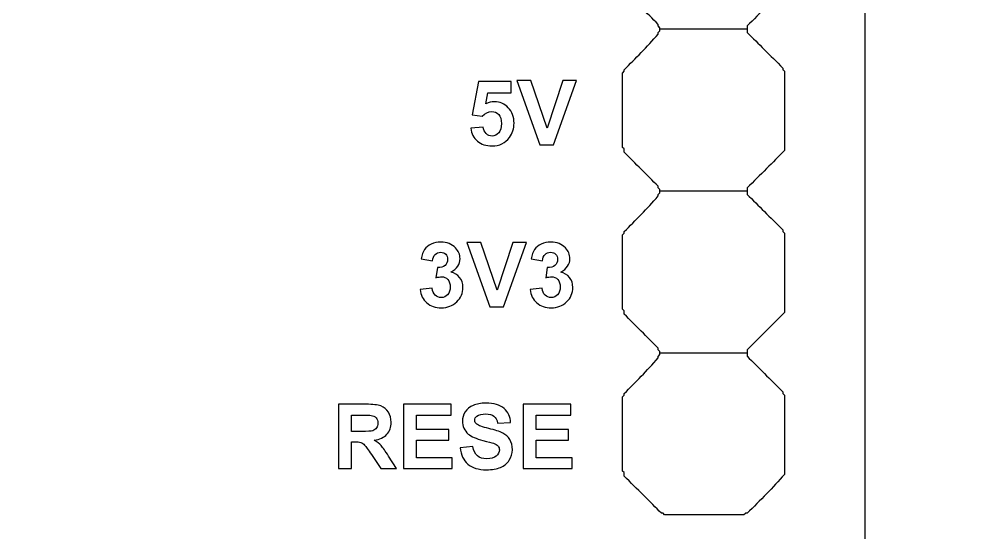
# Model space of a CAD drawing. Extents: x -1020 to 856, y -646 to 1108.
# Drawn here: x 435.61 to 450.5, y 713.21 to 721.26 of the extents above; entities that cross this region are included whole.
import ezdxf

# ---------------------------------------------------------------- set-up
doc = ezdxf.new("R2010")
doc.units = 0
doc.header["$MEASUREMENT"] = 0
doc.layers.add('LAYER_1', color=7, linetype='CONTINUOUS')

msp = doc.modelspace()

# ---------------------------------------------------------------- linework, layer by layer
at = {"layer": 'LAYER_1', "color": 250}
for points, knots in [([(581.5, 670), (581.5, 670), (581.5, 793), (581.5, 793), (581.5, 793), (581.5, 795.761), (579.261, 798), (576.5, 798), (576.5, 798), (576.5, 798), (333.5, 798), (333.5, 798), (333.5, 798), (330.739, 798), (328.5, 795.761), (328.5, 793), (328.5, 793), (328.5, 793), (328.5, 670), (328.5, 670), (328.5, 670), (328.5, 667.239), (330.739, 665), (333.5, 665), (333.5, 665), (333.5, 665), (576.5, 665), (576.5, 665), (576.5, 665), (579.261, 665), (581.5, 667.239), (581.5, 670)], [0, 0, 0, 0, 0.125, 0.125, 0.125, 0.125, 0.25, 0.25, 0.25, 0.25, 0.375, 0.375, 0.375, 0.375, 0.5, 0.5, 0.5, 0.5, 0.625, 0.625, 0.625, 0.625, 0.75, 0.75, 0.75, 0.75, 0.875, 0.875, 0.875, 0.875, 1, 1, 1, 1]), ([(445.6548, 721.0969), (445.6548, 721.0969), (445.6548, 721.0969), (445.6548, 721.1222), (445.6548, 721.1222), (445.6548, 721.1222), (445.6548, 721.1222), (445.6295, 721.1476), (445.6295, 721.1476), (445.6295, 721.1476), (445.6295, 721.1476), (445.6295, 721.1729), (445.6295, 721.1729), (445.452, 721.3504), (445.2745, 721.5279), (445.097, 721.7054), (445.097, 721.7054), (445.097, 721.7054), (445.097, 721.7308), (445.097, 721.7561), (445.097, 721.7561), (445.097, 721.7561), (445.097, 721.7561), (445.0716, 721.7815), (445.0716, 721.7815), (445.0716, 722.1619), (445.0716, 722.5422), (445.0716, 722.9479), (445.0716, 722.9479), (445.0716, 722.9479), (445.0716, 722.9479), (445.097, 722.9733), (445.097, 722.9733), (445.097, 722.9733), (445.097, 722.9733), (445.097, 722.9987), (445.097, 722.9987), (445.2745, 723.1762), (445.452, 723.3537), (445.6295, 723.5565), (445.6295, 723.5565), (445.6295, 723.5565), (445.6295, 723.5565), (445.6295, 723.5819), (445.6295, 723.5819), (445.6295, 723.5819), (445.6295, 723.5819), (445.6548, 723.6072), (445.6548, 723.6072), (445.6548, 723.6072), (445.6548, 723.6072), (445.6548, 723.6326)], [0, 0, 0, 0, 0.0769231, 0.0769231, 0.0769231, 0.0769231, 0.1538462, 0.1538462, 0.1538462, 0.1538462, 0.2307692, 0.2307692, 0.2307692, 0.2307692, 0.3076923, 0.3076923, 0.3076923, 0.3076923, 0.3846154, 0.3846154, 0.3846154, 0.3846154, 0.4615385, 0.4615385, 0.4615385, 0.4615385, 0.5384615, 0.5384615, 0.5384615, 0.5384615, 0.6153846, 0.6153846, 0.6153846, 0.6153846, 0.6923077, 0.6923077, 0.6923077, 0.6923077, 0.7692308, 0.7692308, 0.7692308, 0.7692308, 0.8461538, 0.8461538, 0.8461538, 0.8461538, 0.9230769, 0.9230769, 0.9230769, 0.9230769, 1, 1, 1, 1]), ([(447.0241, 723.6326), (447.0241, 723.6326), (447.0241, 723.6072), (447.0241, 723.5819), (447.0241, 723.5819), (447.2016, 723.4044), (447.3791, 723.2269), (447.582, 723.024), (447.582, 723.024), (447.582, 723.024), (447.582, 723.024), (447.582, 722.9987), (447.582, 722.9987), (447.582, 722.9987), (447.582, 722.9987), (447.6073, 722.9733), (447.6073, 722.9733), (447.6073, 722.5676), (447.6073, 722.1619), (447.6073, 721.7308), (447.6073, 721.7308), (447.4298, 721.5533), (447.227, 721.3504), (447.0241, 721.1476), (447.0241, 721.1476), (447.0241, 721.1476), (447.0241, 721.1222), (447.0241, 721.0969)], [0, 0, 0, 0, 0.1428571, 0.1428571, 0.1428571, 0.1428571, 0.2857143, 0.2857143, 0.2857143, 0.2857143, 0.4285714, 0.4285714, 0.4285714, 0.4285714, 0.5714286, 0.5714286, 0.5714286, 0.5714286, 0.7142857, 0.7142857, 0.7142857, 0.7142857, 0.8571429, 0.8571429, 0.8571429, 0.8571429, 1, 1, 1, 1]), ([(445.6548, 718.5611), (445.6548, 718.5611), (445.6548, 718.5611), (445.6548, 718.5865), (445.6548, 718.5865), (445.6548, 718.5865), (445.6548, 718.5865), (445.6295, 718.6118), (445.6295, 718.6118), (445.6295, 718.6118), (445.6295, 718.6118), (445.6295, 718.6372), (445.6295, 718.6372), (445.452, 718.8147), (445.2745, 718.9922), (445.097, 719.1697), (445.097, 719.1697), (445.097, 719.1697), (445.097, 719.1951), (445.097, 719.2204), (445.097, 719.2204), (445.097, 719.2204), (445.097, 719.2204), (445.0716, 719.2458), (445.0716, 719.2458), (445.0716, 719.6261), (445.0716, 720.0065), (445.0716, 720.4122), (445.0716, 720.4122), (445.0716, 720.4122), (445.0716, 720.4122), (445.097, 720.4376), (445.097, 720.4376), (445.097, 720.4376), (445.097, 720.4376), (445.097, 720.4629), (445.097, 720.4629), (445.2745, 720.6404), (445.452, 720.8179), (445.6295, 721.0208), (445.6295, 721.0208), (445.6295, 721.0208), (445.6295, 721.0208), (445.6295, 721.0461), (445.6295, 721.0461), (445.6295, 721.0461), (445.6295, 721.0461), (445.6548, 721.0715), (445.6548, 721.0715), (445.6548, 721.0715), (445.6548, 721.0715), (445.6548, 721.0969)], [0, 0, 0, 0, 0.0769231, 0.0769231, 0.0769231, 0.0769231, 0.1538462, 0.1538462, 0.1538462, 0.1538462, 0.2307692, 0.2307692, 0.2307692, 0.2307692, 0.3076923, 0.3076923, 0.3076923, 0.3076923, 0.3846154, 0.3846154, 0.3846154, 0.3846154, 0.4615385, 0.4615385, 0.4615385, 0.4615385, 0.5384615, 0.5384615, 0.5384615, 0.5384615, 0.6153846, 0.6153846, 0.6153846, 0.6153846, 0.6923077, 0.6923077, 0.6923077, 0.6923077, 0.7692308, 0.7692308, 0.7692308, 0.7692308, 0.8461538, 0.8461538, 0.8461538, 0.8461538, 0.9230769, 0.9230769, 0.9230769, 0.9230769, 1, 1, 1, 1]), ([(447.0241, 721.0969), (447.0241, 721.0969), (447.0241, 721.0715), (447.0241, 721.0461), (447.0241, 721.0461), (447.2016, 720.8686), (447.3791, 720.6911), (447.582, 720.4883), (447.582, 720.4883), (447.582, 720.4883), (447.582, 720.4883), (447.582, 720.4629), (447.582, 720.4629), (447.582, 720.4629), (447.582, 720.4629), (447.6073, 720.4376), (447.6073, 720.4376), (447.6073, 720.0319), (447.6073, 719.6261), (447.6073, 719.1951), (447.6073, 719.1951), (447.4298, 719.0176), (447.227, 718.8147), (447.0241, 718.6118), (447.0241, 718.6118), (447.0241, 718.6118), (447.0241, 718.5865), (447.0241, 718.5611)], [0, 0, 0, 0, 0.1428571, 0.1428571, 0.1428571, 0.1428571, 0.2857143, 0.2857143, 0.2857143, 0.2857143, 0.4285714, 0.4285714, 0.4285714, 0.4285714, 0.5714286, 0.5714286, 0.5714286, 0.5714286, 0.7142857, 0.7142857, 0.7142857, 0.7142857, 0.8571429, 0.8571429, 0.8571429, 0.8571429, 1, 1, 1, 1]), ([(443.7722, 719.2863), (443.7722, 719.2863), (443.4119, 720.2945), (443.4119, 720.2945), (443.4119, 720.2945), (443.4119, 720.2945), (443.6328, 720.2945), (443.6328, 720.2945), (443.6328, 720.2945), (443.6328, 720.2945), (443.8877, 719.5482), (443.8877, 719.5482), (443.8877, 719.5482), (443.8877, 719.5482), (444.1347, 720.2945), (444.1347, 720.2945), (444.1347, 720.2945), (444.1347, 720.2945), (444.3506, 720.2945), (444.3506, 720.2945), (444.3506, 720.2945), (444.3506, 720.2945), (443.9896, 719.2863), (443.9896, 719.2863), (443.9896, 719.2863), (443.9896, 719.2863), (443.7722, 719.2863), (443.7722, 719.2863)], [0, 0, 0, 0, 0.1428571, 0.1428571, 0.1428571, 0.1428571, 0.2857143, 0.2857143, 0.2857143, 0.2857143, 0.4285714, 0.4285714, 0.4285714, 0.4285714, 0.5714286, 0.5714286, 0.5714286, 0.5714286, 0.7142857, 0.7142857, 0.7142857, 0.7142857, 0.8571429, 0.8571429, 0.8571429, 0.8571429, 1, 1, 1, 1]), ([(442.6919, 719.5457), (442.6919, 719.5457), (442.8844, 719.5654), (442.8844, 719.5654), (442.8844, 719.5654), (442.8898, 719.522), (442.9062, 719.4875), (442.9332, 719.4622), (442.9332, 719.4622), (442.9602, 719.4365), (442.9914, 719.4238), (443.0266, 719.4238), (443.0266, 719.4238), (443.067, 719.4238), (443.1013, 719.4403), (443.1292, 719.4729), (443.1292, 719.4729), (443.1572, 719.5058), (443.1712, 719.5553), (443.1712, 719.6213), (443.1712, 719.6213), (443.1712, 719.683), (443.1574, 719.7295), (443.1294, 719.7605), (443.1294, 719.7605), (443.1017, 719.7914), (443.0656, 719.807), (443.0212, 719.807), (443.0212, 719.807), (442.9658, 719.807), (442.916, 719.7823), (442.8719, 719.7332), (442.8719, 719.7332), (442.8719, 719.7332), (442.7151, 719.756), (442.7151, 719.756), (442.7151, 719.756), (442.7151, 719.756), (442.8142, 720.2807), (442.8142, 720.2807), (442.8142, 720.2807), (442.8142, 720.2807), (443.3253, 720.2807), (443.3253, 720.2807), (443.3253, 720.2807), (443.3253, 720.2807), (443.3253, 720.0999), (443.3253, 720.0999), (443.3253, 720.0999), (443.3253, 720.0999), (442.9606, 720.0999), (442.9606, 720.0999), (442.9606, 720.0999), (442.9606, 720.0999), (442.9304, 719.9285), (442.9304, 719.9285), (442.9304, 719.9285), (442.9735, 719.9502), (443.0175, 719.9609), (443.0625, 719.9609), (443.0625, 719.9609), (443.1482, 719.9609), (443.221, 719.9298), (443.2804, 719.8676), (443.2804, 719.8676), (443.34, 719.8051), (443.3698, 719.7241), (443.3698, 719.6246), (443.3698, 719.6246), (443.3698, 719.5417), (443.3459, 719.4675), (443.2978, 719.4025), (443.2978, 719.4025), (443.232, 719.3136), (443.1412, 719.2692), (443.0248, 719.2692), (443.0248, 719.2692), (442.9315, 719.2692), (442.8557, 719.2941), (442.7971, 719.344), (442.7971, 719.344), (442.7383, 719.394), (442.7032, 719.4612), (442.6919, 719.5457)], [0, 0, 0, 0, 0.047619, 0.047619, 0.047619, 0.047619, 0.0952381, 0.0952381, 0.0952381, 0.0952381, 0.1428571, 0.1428571, 0.1428571, 0.1428571, 0.1904762, 0.1904762, 0.1904762, 0.1904762, 0.2380952, 0.2380952, 0.2380952, 0.2380952, 0.2857143, 0.2857143, 0.2857143, 0.2857143, 0.3333333, 0.3333333, 0.3333333, 0.3333333, 0.3809524, 0.3809524, 0.3809524, 0.3809524, 0.4285714, 0.4285714, 0.4285714, 0.4285714, 0.4761905, 0.4761905, 0.4761905, 0.4761905, 0.5238095, 0.5238095, 0.5238095, 0.5238095, 0.5714286, 0.5714286, 0.5714286, 0.5714286, 0.6190476, 0.6190476, 0.6190476, 0.6190476, 0.6666667, 0.6666667, 0.6666667, 0.6666667, 0.7142857, 0.7142857, 0.7142857, 0.7142857, 0.7619048, 0.7619048, 0.7619048, 0.7619048, 0.8095238, 0.8095238, 0.8095238, 0.8095238, 0.8571429, 0.8571429, 0.8571429, 0.8571429, 0.9047619, 0.9047619, 0.9047619, 0.9047619, 0.952381, 0.952381, 0.952381, 0.952381, 1, 1, 1, 1]), ([(445.6548, 716.0254), (445.6548, 716.0254), (445.6548, 716.0254), (445.6548, 716.0508), (445.6548, 716.0508), (445.6548, 716.0508), (445.6548, 716.0508), (445.6295, 716.0761), (445.6295, 716.0761), (445.6295, 716.0761), (445.6295, 716.0761), (445.6295, 716.1015), (445.6295, 716.1015), (445.452, 716.279), (445.2745, 716.4565), (445.097, 716.634), (445.097, 716.634), (445.097, 716.634), (445.097, 716.6593), (445.097, 716.6847), (445.097, 716.6847), (445.097, 716.6847), (445.097, 716.6847), (445.0716, 716.71), (445.0716, 716.71), (445.0716, 717.0904), (445.0716, 717.4708), (445.0716, 717.8765), (445.0716, 717.8765), (445.0716, 717.8765), (445.0716, 717.8765), (445.097, 717.9018), (445.097, 717.9018), (445.097, 717.9018), (445.097, 717.9018), (445.097, 717.9272), (445.097, 717.9272), (445.2745, 718.1047), (445.452, 718.2822), (445.6295, 718.4851), (445.6295, 718.4851), (445.6295, 718.4851), (445.6295, 718.4851), (445.6295, 718.5104), (445.6295, 718.5104), (445.6295, 718.5104), (445.6295, 718.5104), (445.6548, 718.5358), (445.6548, 718.5358), (445.6548, 718.5358), (445.6548, 718.5358), (445.6548, 718.5611)], [0, 0, 0, 0, 0.0769231, 0.0769231, 0.0769231, 0.0769231, 0.1538462, 0.1538462, 0.1538462, 0.1538462, 0.2307692, 0.2307692, 0.2307692, 0.2307692, 0.3076923, 0.3076923, 0.3076923, 0.3076923, 0.3846154, 0.3846154, 0.3846154, 0.3846154, 0.4615385, 0.4615385, 0.4615385, 0.4615385, 0.5384615, 0.5384615, 0.5384615, 0.5384615, 0.6153846, 0.6153846, 0.6153846, 0.6153846, 0.6923077, 0.6923077, 0.6923077, 0.6923077, 0.7692308, 0.7692308, 0.7692308, 0.7692308, 0.8461538, 0.8461538, 0.8461538, 0.8461538, 0.9230769, 0.9230769, 0.9230769, 0.9230769, 1, 1, 1, 1]), ([(447.0241, 718.5611), (447.0241, 718.5611), (447.0241, 718.5358), (447.0241, 718.5104), (447.0241, 718.5104), (447.2016, 718.3329), (447.3791, 718.1554), (447.582, 717.9526), (447.582, 717.9526), (447.582, 717.9526), (447.582, 717.9526), (447.582, 717.9272), (447.582, 717.9272), (447.582, 717.9272), (447.582, 717.9272), (447.6073, 717.9018), (447.6073, 717.9018), (447.6073, 717.4961), (447.6073, 717.0904), (447.6073, 716.6593), (447.6073, 716.6593), (447.4298, 716.4818), (447.227, 716.279), (447.0241, 716.0761), (447.0241, 716.0761), (447.0241, 716.0761), (447.0241, 716.0508), (447.0241, 716.0254)], [0, 0, 0, 0, 0.1428571, 0.1428571, 0.1428571, 0.1428571, 0.2857143, 0.2857143, 0.2857143, 0.2857143, 0.4285714, 0.4285714, 0.4285714, 0.4285714, 0.5714286, 0.5714286, 0.5714286, 0.5714286, 0.7142857, 0.7142857, 0.7142857, 0.7142857, 0.8571429, 0.8571429, 0.8571429, 0.8571429, 1, 1, 1, 1]), ([(441.8989, 717.0182), (441.8989, 717.0182), (442.0857, 717.0407), (442.0857, 717.0407), (442.0857, 717.0407), (442.0918, 716.9931), (442.1077, 716.9567), (442.1341, 716.9316), (442.1341, 716.9316), (442.1601, 716.9063), (442.1918, 716.8936), (442.2289, 716.8936), (442.2289, 716.8936), (442.2688, 716.8936), (442.3024, 716.9088), (442.3296, 716.9391), (442.3296, 716.9391), (442.3569, 716.9694), (442.3705, 717.01), (442.3705, 717.0614), (442.3705, 717.0614), (442.3705, 717.11), (442.3576, 717.1485), (442.3313, 717.1769), (442.3313, 717.1769), (442.3052, 717.2055), (442.2732, 717.2197), (442.2357, 717.2197), (442.2357, 717.2197), (442.211, 717.2197), (442.1815, 717.2149), (442.147, 717.2053), (442.147, 717.2053), (442.147, 717.2053), (442.1683, 717.3626), (442.1683, 717.3626), (442.1683, 717.3626), (442.2207, 717.3614), (442.2606, 717.3727), (442.2881, 717.3966), (442.2881, 717.3966), (442.3155, 717.4208), (442.3294, 717.4527), (442.3294, 717.4927), (442.3294, 717.4927), (442.3294, 717.5267), (442.3193, 717.5536), (442.2991, 717.5738), (442.2991, 717.5738), (442.2789, 717.594), (442.2519, 717.6042), (442.2186, 717.6042), (442.2186, 717.6042), (442.1855, 717.6042), (442.1573, 717.5926), (442.1341, 717.5696), (442.1341, 717.5696), (442.1106, 717.5469), (442.0963, 717.5133), (442.0913, 717.4694), (442.0913, 717.4694), (442.0913, 717.4694), (441.9131, 717.4994), (441.9131, 717.4994), (441.9131, 717.4994), (441.9256, 717.5605), (441.9442, 717.6093), (441.9693, 717.6457), (441.9693, 717.6457), (441.9942, 717.6821), (442.0291, 717.7107), (442.0737, 717.7316), (442.0737, 717.7316), (442.1186, 717.7525), (442.1686, 717.763), (442.224, 717.763), (442.224, 717.763), (442.3191, 717.763), (442.3951, 717.7328), (442.4524, 717.6722), (442.4524, 717.6722), (442.4995, 717.6227), (442.5233, 717.5668), (442.5233, 717.5043), (442.5233, 717.5043), (442.5233, 717.4159), (442.4749, 717.3452), (442.3782, 717.2926), (442.3782, 717.2926), (442.436, 717.2802), (442.482, 717.2525), (442.5167, 717.2093), (442.5167, 717.2093), (442.5512, 717.1664), (442.5686, 717.1142), (442.5686, 717.0532), (442.5686, 717.0532), (442.5686, 716.9647), (442.5362, 716.8894), (442.4717, 716.8269), (442.4717, 716.8269), (442.4071, 716.7647), (442.3265, 716.7335), (442.2303, 716.7335), (442.2303, 716.7335), (442.139, 716.7335), (442.0634, 716.7597), (442.0033, 716.8121), (442.0033, 716.8121), (441.9433, 716.8647), (441.9085, 716.9332), (441.8989, 717.0182)], [0, 0, 0, 0, 0.0357143, 0.0357143, 0.0357143, 0.0357143, 0.0714286, 0.0714286, 0.0714286, 0.0714286, 0.1071429, 0.1071429, 0.1071429, 0.1071429, 0.1428571, 0.1428571, 0.1428571, 0.1428571, 0.1785714, 0.1785714, 0.1785714, 0.1785714, 0.2142857, 0.2142857, 0.2142857, 0.2142857, 0.25, 0.25, 0.25, 0.25, 0.2857143, 0.2857143, 0.2857143, 0.2857143, 0.3214286, 0.3214286, 0.3214286, 0.3214286, 0.3571429, 0.3571429, 0.3571429, 0.3571429, 0.3928571, 0.3928571, 0.3928571, 0.3928571, 0.4285714, 0.4285714, 0.4285714, 0.4285714, 0.4642857, 0.4642857, 0.4642857, 0.4642857, 0.5, 0.5, 0.5, 0.5, 0.5357143, 0.5357143, 0.5357143, 0.5357143, 0.5714286, 0.5714286, 0.5714286, 0.5714286, 0.6071429, 0.6071429, 0.6071429, 0.6071429, 0.6428571, 0.6428571, 0.6428571, 0.6428571, 0.6785714, 0.6785714, 0.6785714, 0.6785714, 0.7142857, 0.7142857, 0.7142857, 0.7142857, 0.75, 0.75, 0.75, 0.75, 0.7857143, 0.7857143, 0.7857143, 0.7857143, 0.8214286, 0.8214286, 0.8214286, 0.8214286, 0.8571429, 0.8571429, 0.8571429, 0.8571429, 0.8928571, 0.8928571, 0.8928571, 0.8928571, 0.9285714, 0.9285714, 0.9285714, 0.9285714, 0.9642857, 0.9642857, 0.9642857, 0.9642857, 1, 1, 1, 1]), ([(442.9888, 716.7506), (442.9888, 716.7506), (442.6285, 717.7588), (442.6285, 717.7588), (442.6285, 717.7588), (442.6285, 717.7588), (442.8494, 717.7588), (442.8494, 717.7588), (442.8494, 717.7588), (442.8494, 717.7588), (443.1043, 717.0125), (443.1043, 717.0125), (443.1043, 717.0125), (443.1043, 717.0125), (443.3513, 717.7588), (443.3513, 717.7588), (443.3513, 717.7588), (443.3513, 717.7588), (443.5672, 717.7588), (443.5672, 717.7588), (443.5672, 717.7588), (443.5672, 717.7588), (443.2062, 716.7506), (443.2062, 716.7506), (443.2062, 716.7506), (443.2062, 716.7506), (442.9888, 716.7506), (442.9888, 716.7506)], [0, 0, 0, 0, 0.1428571, 0.1428571, 0.1428571, 0.1428571, 0.2857143, 0.2857143, 0.2857143, 0.2857143, 0.4285714, 0.4285714, 0.4285714, 0.4285714, 0.5714286, 0.5714286, 0.5714286, 0.5714286, 0.7142857, 0.7142857, 0.7142857, 0.7142857, 0.8571429, 0.8571429, 0.8571429, 0.8571429, 1, 1, 1, 1]), ([(443.6217, 717.0182), (443.6217, 717.0182), (443.8085, 717.0407), (443.8085, 717.0407), (443.8085, 717.0407), (443.8146, 716.9931), (443.8305, 716.9567), (443.8569, 716.9316), (443.8569, 716.9316), (443.8829, 716.9063), (443.9146, 716.8936), (443.9517, 716.8936), (443.9517, 716.8936), (443.9916, 716.8936), (444.0252, 716.9088), (444.0524, 716.9391), (444.0524, 716.9391), (444.0797, 716.9694), (444.0933, 717.01), (444.0933, 717.0614), (444.0933, 717.0614), (444.0933, 717.11), (444.0804, 717.1485), (444.0541, 717.1769), (444.0541, 717.1769), (444.028, 717.2055), (443.996, 717.2197), (443.9585, 717.2197), (443.9585, 717.2197), (443.9338, 717.2197), (443.9043, 717.2149), (443.8698, 717.2053), (443.8698, 717.2053), (443.8698, 717.2053), (443.8911, 717.3626), (443.8911, 717.3626), (443.8911, 717.3626), (443.9435, 717.3614), (443.9834, 717.3727), (444.0109, 717.3966), (444.0109, 717.3966), (444.0383, 717.4208), (444.0522, 717.4527), (444.0522, 717.4927), (444.0522, 717.4927), (444.0522, 717.5267), (444.0421, 717.5536), (444.0219, 717.5738), (444.0219, 717.5738), (444.0017, 717.594), (443.9747, 717.6042), (443.9414, 717.6042), (443.9414, 717.6042), (443.9083, 717.6042), (443.8801, 717.5926), (443.8569, 717.5696), (443.8569, 717.5696), (443.8334, 717.5469), (443.8191, 717.5133), (443.8141, 717.4694), (443.8141, 717.4694), (443.8141, 717.4694), (443.6359, 717.4994), (443.6359, 717.4994), (443.6359, 717.4994), (443.6484, 717.5605), (443.667, 717.6093), (443.6921, 717.6457), (443.6921, 717.6457), (443.717, 717.6821), (443.7519, 717.7107), (443.7965, 717.7316), (443.7965, 717.7316), (443.8414, 717.7525), (443.8914, 717.763), (443.9468, 717.763), (443.9468, 717.763), (444.0419, 717.763), (444.1179, 717.7328), (444.1752, 717.6722), (444.1752, 717.6722), (444.2223, 717.6227), (444.2461, 717.5668), (444.2461, 717.5043), (444.2461, 717.5043), (444.2461, 717.4159), (444.1977, 717.3452), (444.101, 717.2926), (444.101, 717.2926), (444.1588, 717.2802), (444.2048, 717.2525), (444.2395, 717.2093), (444.2395, 717.2093), (444.274, 717.1664), (444.2914, 717.1142), (444.2914, 717.0532), (444.2914, 717.0532), (444.2914, 716.9647), (444.259, 716.8894), (444.1945, 716.8269), (444.1945, 716.8269), (444.1299, 716.7647), (444.0493, 716.7335), (443.9531, 716.7335), (443.9531, 716.7335), (443.8618, 716.7335), (443.7862, 716.7597), (443.7261, 716.8121), (443.7261, 716.8121), (443.6661, 716.8647), (443.6313, 716.9332), (443.6217, 717.0182)], [0, 0, 0, 0, 0.0357143, 0.0357143, 0.0357143, 0.0357143, 0.0714286, 0.0714286, 0.0714286, 0.0714286, 0.1071429, 0.1071429, 0.1071429, 0.1071429, 0.1428571, 0.1428571, 0.1428571, 0.1428571, 0.1785714, 0.1785714, 0.1785714, 0.1785714, 0.2142857, 0.2142857, 0.2142857, 0.2142857, 0.25, 0.25, 0.25, 0.25, 0.2857143, 0.2857143, 0.2857143, 0.2857143, 0.3214286, 0.3214286, 0.3214286, 0.3214286, 0.3571429, 0.3571429, 0.3571429, 0.3571429, 0.3928571, 0.3928571, 0.3928571, 0.3928571, 0.4285714, 0.4285714, 0.4285714, 0.4285714, 0.4642857, 0.4642857, 0.4642857, 0.4642857, 0.5, 0.5, 0.5, 0.5, 0.5357143, 0.5357143, 0.5357143, 0.5357143, 0.5714286, 0.5714286, 0.5714286, 0.5714286, 0.6071429, 0.6071429, 0.6071429, 0.6071429, 0.6428571, 0.6428571, 0.6428571, 0.6428571, 0.6785714, 0.6785714, 0.6785714, 0.6785714, 0.7142857, 0.7142857, 0.7142857, 0.7142857, 0.75, 0.75, 0.75, 0.75, 0.7857143, 0.7857143, 0.7857143, 0.7857143, 0.8214286, 0.8214286, 0.8214286, 0.8214286, 0.8571429, 0.8571429, 0.8571429, 0.8571429, 0.8928571, 0.8928571, 0.8928571, 0.8928571, 0.9285714, 0.9285714, 0.9285714, 0.9285714, 0.9642857, 0.9642857, 0.9642857, 0.9642857, 1, 1, 1, 1]), ([(447.0241, 716.0254), (447.0241, 716.0254), (447.0241, 716), (447.0241, 715.9747), (447.0241, 715.9747), (447.2016, 715.7972), (447.3791, 715.6197), (447.582, 715.4168), (447.582, 715.4168), (447.582, 715.4168), (447.582, 715.4168), (447.582, 715.3915), (447.582, 715.3915), (447.582, 715.3915), (447.582, 715.3915), (447.6073, 715.3661), (447.6073, 715.3661), (447.6073, 714.9604), (447.6073, 714.5547), (447.6073, 714.1236), (447.6073, 714.1236), (447.4298, 713.9207), (447.227, 713.7179), (447.0241, 713.515), (447.0241, 713.515), (447.0241, 713.515), (447.0241, 713.515), (446.9988, 713.515), (446.9988, 713.515), (446.9988, 713.515), (446.9988, 713.515), (446.9734, 713.4897), (446.9734, 713.4897), (446.5677, 713.4897), (446.162, 713.4897), (445.7309, 713.4897), (445.7309, 713.4897), (445.7309, 713.4897), (445.7309, 713.4897), (445.7055, 713.515), (445.7055, 713.515), (445.7055, 713.515), (445.7055, 713.515), (445.6802, 713.515), (445.6802, 713.515), (445.5027, 713.6925), (445.2998, 713.8954), (445.097, 714.0982), (445.097, 714.0982), (445.097, 714.0982), (445.097, 714.1236), (445.097, 714.149), (445.097, 714.149), (445.097, 714.149), (445.097, 714.149), (445.0716, 714.1743), (445.0716, 714.1743), (445.0716, 714.5547), (445.0716, 714.935), (445.0716, 715.3408), (445.0716, 715.3408), (445.0716, 715.3408), (445.0716, 715.3408), (445.097, 715.3661), (445.097, 715.3661), (445.097, 715.3661), (445.097, 715.3661), (445.097, 715.3915), (445.097, 715.3915), (445.2745, 715.569), (445.452, 715.7465), (445.6295, 715.9493), (445.6295, 715.9493), (445.6295, 715.9493), (445.6295, 715.9493), (445.6295, 715.9747), (445.6295, 715.9747), (445.6295, 715.9747), (445.6295, 715.9747), (445.6548, 716), (445.6548, 716), (445.6548, 716), (445.6548, 716), (445.6548, 716.0254)], [0, 0, 0, 0, 0.047619, 0.047619, 0.047619, 0.047619, 0.0952381, 0.0952381, 0.0952381, 0.0952381, 0.1428571, 0.1428571, 0.1428571, 0.1428571, 0.1904762, 0.1904762, 0.1904762, 0.1904762, 0.2380952, 0.2380952, 0.2380952, 0.2380952, 0.2857143, 0.2857143, 0.2857143, 0.2857143, 0.3333333, 0.3333333, 0.3333333, 0.3333333, 0.3809524, 0.3809524, 0.3809524, 0.3809524, 0.4285714, 0.4285714, 0.4285714, 0.4285714, 0.4761905, 0.4761905, 0.4761905, 0.4761905, 0.5238095, 0.5238095, 0.5238095, 0.5238095, 0.5714286, 0.5714286, 0.5714286, 0.5714286, 0.6190476, 0.6190476, 0.6190476, 0.6190476, 0.6666667, 0.6666667, 0.6666667, 0.6666667, 0.7142857, 0.7142857, 0.7142857, 0.7142857, 0.7619048, 0.7619048, 0.7619048, 0.7619048, 0.8095238, 0.8095238, 0.8095238, 0.8095238, 0.8571429, 0.8571429, 0.8571429, 0.8571429, 0.9047619, 0.9047619, 0.9047619, 0.9047619, 0.952381, 0.952381, 0.952381, 0.952381, 1, 1, 1, 1]), ([(440.6197, 714.215), (440.6197, 714.215), (440.6197, 715.2232), (440.6197, 715.2232), (440.6197, 715.2232), (440.6197, 715.2232), (441.0483, 715.2232), (441.0483, 715.2232), (441.0483, 715.2232), (441.1561, 715.2232), (441.2342, 715.2141), (441.2831, 715.196), (441.2831, 715.196), (441.3318, 715.1779), (441.3711, 715.1457), (441.4004, 715.0995), (441.4004, 715.0995), (441.4298, 715.053), (441.4443, 715.0002), (441.4443, 714.9406), (441.4443, 714.9406), (441.4443, 714.865), (441.422, 714.8023), (441.3776, 714.753), (441.3776, 714.753), (441.3333, 714.7039), (441.2666, 714.6728), (441.1781, 714.6601), (441.1781, 714.6601), (441.2223, 714.6343), (441.2587, 714.6061), (441.2873, 714.5753), (441.2873, 714.5753), (441.3159, 714.5446), (441.3544, 714.4902), (441.403, 714.4117), (441.403, 714.4117), (441.403, 714.4117), (441.5262, 714.215), (441.5262, 714.215), (441.5262, 714.215), (441.5262, 714.215), (441.2828, 714.215), (441.2828, 714.215), (441.2828, 714.215), (441.2828, 714.215), (441.1356, 714.4345), (441.1356, 714.4345), (441.1356, 714.4345), (441.0833, 714.5129), (441.0476, 714.5622), (441.0284, 714.5826), (441.0284, 714.5826), (441.0091, 714.603), (440.9887, 714.6169), (440.9671, 714.6246), (440.9671, 714.6246), (440.9455, 714.6321), (440.9115, 714.6359), (440.8645, 714.6359), (440.8645, 714.6359), (440.8645, 714.6359), (440.8234, 714.6359), (440.8234, 714.6359), (440.8234, 714.6359), (440.8234, 714.6359), (440.8234, 714.215), (440.8234, 714.215), (440.8234, 714.215), (440.8234, 714.215), (440.6197, 714.215), (440.6197, 714.215)], [0, 0, 0, 0, 0.0555556, 0.0555556, 0.0555556, 0.0555556, 0.1111111, 0.1111111, 0.1111111, 0.1111111, 0.1666667, 0.1666667, 0.1666667, 0.1666667, 0.2222222, 0.2222222, 0.2222222, 0.2222222, 0.2777778, 0.2777778, 0.2777778, 0.2777778, 0.3333333, 0.3333333, 0.3333333, 0.3333333, 0.3888889, 0.3888889, 0.3888889, 0.3888889, 0.4444444, 0.4444444, 0.4444444, 0.4444444, 0.5, 0.5, 0.5, 0.5, 0.5555556, 0.5555556, 0.5555556, 0.5555556, 0.6111111, 0.6111111, 0.6111111, 0.6111111, 0.6666667, 0.6666667, 0.6666667, 0.6666667, 0.7222222, 0.7222222, 0.7222222, 0.7222222, 0.7777778, 0.7777778, 0.7777778, 0.7777778, 0.8333333, 0.8333333, 0.8333333, 0.8333333, 0.8888889, 0.8888889, 0.8888889, 0.8888889, 0.9444444, 0.9444444, 0.9444444, 0.9444444, 1, 1, 1, 1]), ([(441.6363, 714.215), (441.6363, 714.215), (441.6363, 715.2232), (441.6363, 715.2232), (441.6363, 715.2232), (441.6363, 715.2232), (442.3837, 715.2232), (442.3837, 715.2232), (442.3837, 715.2232), (442.3837, 715.2232), (442.3837, 715.0526), (442.3837, 715.0526), (442.3837, 715.0526), (442.3837, 715.0526), (441.8398, 715.0526), (441.8398, 715.0526), (441.8398, 715.0526), (441.8398, 715.0526), (441.8398, 714.8291), (441.8398, 714.8291), (441.8398, 714.8291), (441.8398, 714.8291), (442.3459, 714.8291), (442.3459, 714.8291), (442.3459, 714.8291), (442.3459, 714.8291), (442.3459, 714.6594), (442.3459, 714.6594), (442.3459, 714.6594), (442.3459, 714.6594), (441.8398, 714.6594), (441.8398, 714.6594), (441.8398, 714.6594), (441.8398, 714.6594), (441.8398, 714.3849), (441.8398, 714.3849), (441.8398, 714.3849), (441.8398, 714.3849), (442.4029, 714.3849), (442.4029, 714.3849), (442.4029, 714.3849), (442.4029, 714.3849), (442.4029, 714.215), (442.4029, 714.215), (442.4029, 714.215), (442.4029, 714.215), (441.6363, 714.215), (441.6363, 714.215)], [0, 0, 0, 0, 0.0833333, 0.0833333, 0.0833333, 0.0833333, 0.1666667, 0.1666667, 0.1666667, 0.1666667, 0.25, 0.25, 0.25, 0.25, 0.3333333, 0.3333333, 0.3333333, 0.3333333, 0.4166667, 0.4166667, 0.4166667, 0.4166667, 0.5, 0.5, 0.5, 0.5, 0.5833333, 0.5833333, 0.5833333, 0.5833333, 0.6666667, 0.6666667, 0.6666667, 0.6666667, 0.75, 0.75, 0.75, 0.75, 0.8333333, 0.8333333, 0.8333333, 0.8333333, 0.9166667, 0.9166667, 0.9166667, 0.9166667, 1, 1, 1, 1]), ([(442.5241, 714.5429), (442.5241, 714.5429), (442.7222, 714.5624), (442.7222, 714.5624), (442.7222, 714.5624), (442.734, 714.4958), (442.7582, 714.4469), (442.7948, 714.4157), (442.7948, 714.4157), (442.8312, 714.3847), (442.8803, 714.369), (442.9423, 714.369), (442.9423, 714.369), (443.0077, 714.369), (443.0572, 714.3829), (443.0903, 714.4107), (443.0903, 714.4107), (443.1236, 714.4385), (443.1404, 714.4709), (443.1404, 714.508), (443.1404, 714.508), (443.1404, 714.5319), (443.1333, 714.5521), (443.1192, 714.5688), (443.1192, 714.5688), (443.1054, 714.5857), (443.0809, 714.6002), (443.046, 714.6124), (443.046, 714.6124), (443.0223, 714.6209), (442.9678, 714.6354), (442.883, 714.6566), (442.883, 714.6566), (442.7739, 714.6835), (442.6974, 714.7169), (442.6535, 714.7563), (442.6535, 714.7563), (442.5915, 714.8117), (442.5605, 714.8793), (442.5605, 714.9591), (442.5605, 714.9591), (442.5605, 715.0106), (442.5751, 715.0584), (442.6042, 715.1033), (442.6042, 715.1033), (442.6333, 715.1479), (442.6753, 715.1819), (442.73, 715.2054), (442.73, 715.2054), (442.7849, 715.2286), (442.8509, 715.2403), (442.9284, 715.2403), (442.9284, 715.2403), (443.0551, 715.2403), (443.1502, 715.2127), (443.2143, 715.1573), (443.2143, 715.1573), (443.2782, 715.1017), (443.3117, 715.0277), (443.315, 714.9349), (443.315, 714.9349), (443.315, 714.9349), (443.1115, 714.926), (443.1115, 714.926), (443.1115, 714.926), (443.1028, 714.9779), (443.084, 715.0153), (443.0554, 715.0378), (443.0554, 715.0378), (443.0267, 715.0606), (442.9838, 715.0718), (442.9265, 715.0718), (442.9265, 715.0718), (442.8673, 715.0718), (442.8208, 715.0599), (442.7875, 715.0355), (442.7875, 715.0355), (442.7659, 715.02), (442.7551, 714.9991), (442.7551, 714.973), (442.7551, 714.973), (442.7551, 714.9491), (442.7652, 714.9286), (442.7854, 714.9117), (442.7854, 714.9117), (442.811, 714.8901), (442.8734, 714.8676), (442.9725, 714.8443), (442.9725, 714.8443), (443.0716, 714.8209), (443.1448, 714.7967), (443.1922, 714.7718), (443.1922, 714.7718), (443.2397, 714.7467), (443.2768, 714.7126), (443.3037, 714.6692), (443.3037, 714.6692), (443.3305, 714.6258), (443.3439, 714.5723), (443.3439, 714.5087), (443.3439, 714.5087), (443.3439, 714.4509), (443.3279, 714.3967), (443.2957, 714.3465), (443.2957, 714.3465), (443.2636, 714.296), (443.2183, 714.2585), (443.1596, 714.234), (443.1596, 714.234), (443.1009, 714.2094), (443.0277, 714.1972), (442.9401, 714.1972), (442.9401, 714.1972), (442.8126, 714.1972), (442.7147, 714.2265), (442.6464, 714.2854), (442.6464, 714.2854), (442.5781, 714.3443), (442.5373, 714.4303), (442.5241, 714.5429)], [0, 0, 0, 0, 0.0333333, 0.0333333, 0.0333333, 0.0333333, 0.0666667, 0.0666667, 0.0666667, 0.0666667, 0.1, 0.1, 0.1, 0.1, 0.1333333, 0.1333333, 0.1333333, 0.1333333, 0.1666667, 0.1666667, 0.1666667, 0.1666667, 0.2, 0.2, 0.2, 0.2, 0.2333333, 0.2333333, 0.2333333, 0.2333333, 0.2666667, 0.2666667, 0.2666667, 0.2666667, 0.3, 0.3, 0.3, 0.3, 0.3333333, 0.3333333, 0.3333333, 0.3333333, 0.3666667, 0.3666667, 0.3666667, 0.3666667, 0.4, 0.4, 0.4, 0.4, 0.4333333, 0.4333333, 0.4333333, 0.4333333, 0.4666667, 0.4666667, 0.4666667, 0.4666667, 0.5, 0.5, 0.5, 0.5, 0.5333333, 0.5333333, 0.5333333, 0.5333333, 0.5666667, 0.5666667, 0.5666667, 0.5666667, 0.6, 0.6, 0.6, 0.6, 0.6333333, 0.6333333, 0.6333333, 0.6333333, 0.6666667, 0.6666667, 0.6666667, 0.6666667, 0.7, 0.7, 0.7, 0.7, 0.7333333, 0.7333333, 0.7333333, 0.7333333, 0.7666667, 0.7666667, 0.7666667, 0.7666667, 0.8, 0.8, 0.8, 0.8, 0.8333333, 0.8333333, 0.8333333, 0.8333333, 0.8666667, 0.8666667, 0.8666667, 0.8666667, 0.9, 0.9, 0.9, 0.9, 0.9333333, 0.9333333, 0.9333333, 0.9333333, 0.9666667, 0.9666667, 0.9666667, 0.9666667, 1, 1, 1, 1]), ([(443.5152, 714.215), (443.5152, 714.215), (443.5152, 715.2232), (443.5152, 715.2232), (443.5152, 715.2232), (443.5152, 715.2232), (444.2626, 715.2232), (444.2626, 715.2232), (444.2626, 715.2232), (444.2626, 715.2232), (444.2626, 715.0526), (444.2626, 715.0526), (444.2626, 715.0526), (444.2626, 715.0526), (443.7187, 715.0526), (443.7187, 715.0526), (443.7187, 715.0526), (443.7187, 715.0526), (443.7187, 714.8291), (443.7187, 714.8291), (443.7187, 714.8291), (443.7187, 714.8291), (444.2248, 714.8291), (444.2248, 714.8291), (444.2248, 714.8291), (444.2248, 714.8291), (444.2248, 714.6594), (444.2248, 714.6594), (444.2248, 714.6594), (444.2248, 714.6594), (443.7187, 714.6594), (443.7187, 714.6594), (443.7187, 714.6594), (443.7187, 714.6594), (443.7187, 714.3849), (443.7187, 714.3849), (443.7187, 714.3849), (443.7187, 714.3849), (444.2818, 714.3849), (444.2818, 714.3849), (444.2818, 714.3849), (444.2818, 714.3849), (444.2818, 714.215), (444.2818, 714.215), (444.2818, 714.215), (444.2818, 714.215), (443.5152, 714.215), (443.5152, 714.215)], [0, 0, 0, 0, 0.0833333, 0.0833333, 0.0833333, 0.0833333, 0.1666667, 0.1666667, 0.1666667, 0.1666667, 0.25, 0.25, 0.25, 0.25, 0.3333333, 0.3333333, 0.3333333, 0.3333333, 0.4166667, 0.4166667, 0.4166667, 0.4166667, 0.5, 0.5, 0.5, 0.5, 0.5833333, 0.5833333, 0.5833333, 0.5833333, 0.6666667, 0.6666667, 0.6666667, 0.6666667, 0.75, 0.75, 0.75, 0.75, 0.8333333, 0.8333333, 0.8333333, 0.8333333, 0.9166667, 0.9166667, 0.9166667, 0.9166667, 1, 1, 1, 1]), ([(440.8234, 714.7969), (440.8234, 714.7969), (440.9739, 714.7969), (440.9739, 714.7969), (440.9739, 714.7969), (441.0715, 714.7969), (441.1326, 714.8009), (441.157, 714.8092), (441.157, 714.8092), (441.1812, 714.8174), (441.2001, 714.8317), (441.214, 714.8518), (441.214, 714.8518), (441.2276, 714.872), (441.2347, 714.8972), (441.2347, 714.9274), (441.2347, 714.9274), (441.2347, 714.9615), (441.2256, 714.9887), (441.2074, 715.0096), (441.2074, 715.0096), (441.1894, 715.0305), (441.1638, 715.0437), (441.1307, 715.0493), (441.1307, 715.0493), (441.1143, 715.0514), (441.0648, 715.0526), (440.9821, 715.0526), (440.9821, 715.0526), (440.9821, 715.0526), (440.8234, 715.0526), (440.8234, 715.0526), (440.8234, 715.0526), (440.8234, 715.0526), (440.8234, 714.7969), (440.8234, 714.7969)], [0, 0, 0, 0, 0.1111111, 0.1111111, 0.1111111, 0.1111111, 0.2222222, 0.2222222, 0.2222222, 0.2222222, 0.3333333, 0.3333333, 0.3333333, 0.3333333, 0.4444444, 0.4444444, 0.4444444, 0.4444444, 0.5555556, 0.5555556, 0.5555556, 0.5555556, 0.6666667, 0.6666667, 0.6666667, 0.6666667, 0.7777778, 0.7777778, 0.7777778, 0.7777778, 0.8888889, 0.8888889, 0.8888889, 0.8888889, 1, 1, 1, 1])]:
    msp.add_open_spline(points, degree=3, knots=knots, dxfattribs=at)
at = {"layer": 'LAYER_1', "color": 7}
msp.add_open_spline([(448.8752, 681.7677), (445.7816, 681.7677), (398.7438, 681.7677), (395.6248, 681.7677), (395.6248, 681.7677), (395.6248, 703.22), (395.6248, 724.6976), (395.6248, 746.1752), (395.6248, 746.1752), (396.132, 746.6824), (396.6391, 747.1895), (397.1463, 747.6967), (397.1463, 747.6967), (400.9499, 747.6967), (404.7535, 747.6967), (408.5571, 747.6967), (408.5571, 747.6967), (409.3939, 748.5334), (410.2307, 749.3702), (411.0928, 750.2324), (411.0928, 750.2324), (421.9965, 750.2324), (432.9001, 750.2324), (443.8037, 750.2324), (443.8037, 750.2324), (444.6405, 749.3956), (445.4773, 748.5588), (446.3395, 747.6967), (446.3395, 747.6967), (447.1763, 747.6967), (448.013, 747.6967), (448.8752, 747.6967), (448.8752, 747.6967), (448.8752, 725.7372), (448.8752, 703.7525), (448.8752, 681.7677)], degree=3, knots=[0, 0, 0, 0, 0.1111111, 0.1111111, 0.1111111, 0.1111111, 0.2222222, 0.2222222, 0.2222222, 0.2222222, 0.3333333, 0.3333333, 0.3333333, 0.3333333, 0.4444444, 0.4444444, 0.4444444, 0.4444444, 0.5555556, 0.5555556, 0.5555556, 0.5555556, 0.6666667, 0.6666667, 0.6666667, 0.6666667, 0.7777778, 0.7777778, 0.7777778, 0.7777778, 0.8888889, 0.8888889, 0.8888889, 0.8888889, 1, 1, 1, 1], dxfattribs=at)
at = {"layer": 'LAYER_1', "color": 250}
for points in [[(447.0241, 721.0969), (446.5677, 721.0969), (446.1113, 721.0969), (445.6548, 721.0969)], [(447.0241, 718.5611), (446.5677, 718.5611), (446.1113, 718.5611), (445.6548, 718.5611)], [(447.0241, 716.0254), (446.5677, 716.0254), (446.1113, 716.0254), (445.6548, 716.0254)]]:
    msp.add_open_spline(points, degree=3, dxfattribs=at)

doc.saveas('drawing.dxf')
